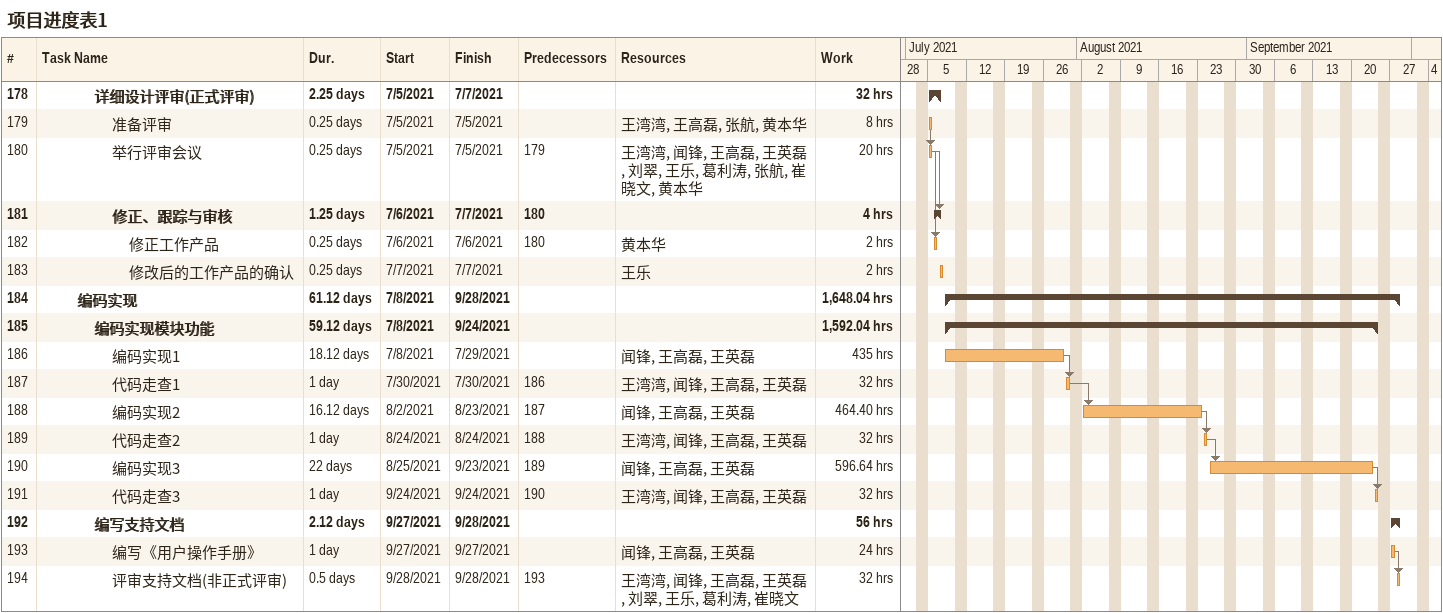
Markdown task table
项目进度表1

| ID | Level | Task | Duration | Start | Finish | Predecessors | Resources | Work (h) |
|---|---|---|---|---|---|---|---|---|
| 178 | 4 | **详细设计评审(正式评审)** | 2.25d | 2021-07-05 | 2021-07-07 |  |  | 32 |
| 179 | 5 | 准备评审 | 0.25d | 2021-07-05 | 2021-07-05 |  | 王湾湾, 王高磊, 张航, 黄本华 | 8 |
| 180 | 5 | 举行评审会议 | 0.25d | 2021-07-05 | 2021-07-05 | 179 | 王湾湾, 闻锋, 王高磊, 王英磊, 刘翠, 王乐, 葛利涛, 张航, 崔晓文, 黄本华 | 20 |
| 181 | 5 | **修正、跟踪与审核** | 1.25d | 2021-07-06 | 2021-07-07 | 180 |  | 4 |
| 182 | 6 | 修正工作产品 | 0.25d | 2021-07-06 | 2021-07-06 | 180 | 黄本华 | 2 |
| 183 | 6 | 修改后的工作产品的确认 | 0.25d | 2021-07-07 | 2021-07-07 |  | 王乐 | 2 |
| 184 | 3 | **编码实现** | 61.12d | 2021-07-08 | 2021-09-28 |  |  | 1648.04 |
| 185 | 4 | **编码实现模块功能** | 59.12d | 2021-07-08 | 2021-09-24 |  |  | 1592.04 |
| 186 | 5 | 编码实现1 | 18.12d | 2021-07-08 | 2021-07-29 |  | 闻锋, 王高磊, 王英磊 | 435 |
| 187 | 5 | 代码走查1 | 1d | 2021-07-30 | 2021-07-30 | 186 | 王湾湾, 闻锋, 王高磊, 王英磊 | 32 |
| 188 | 5 | 编码实现2 | 16.12d | 2021-08-02 | 2021-08-23 | 187 | 闻锋, 王高磊, 王英磊 | 464.40 |
| 189 | 5 | 代码走查2 | 1d | 2021-08-24 | 2021-08-24 | 188 | 王湾湾, 闻锋, 王高磊, 王英磊 | 32 |
| 190 | 5 | 编码实现3 | 22d | 2021-08-25 | 2021-09-23 | 189 | 闻锋, 王高磊, 王英磊 | 596.64 |
| 191 | 5 | 代码走查3 | 1d | 2021-09-24 | 2021-09-24 | 190 | 王湾湾, 闻锋, 王高磊, 王英磊 | 32 |
| 192 | 4 | **编写支持文档** | 2.12d | 2021-09-27 | 2021-09-28 |  |  | 56 |
| 193 | 5 | 编写《用户操作手册》 | 1d | 2021-09-27 | 2021-09-27 |  | 闻锋, 王高磊, 王英磊 | 24 |
| 194 | 5 | 评审支持文档(非正式评审) | 0.5d | 2021-09-28 | 2021-09-28 | 193 | 王湾湾, 闻锋, 王高磊, 王英磊, 刘翠, 王乐, 葛利涛, 崔晓文 | 32 |
